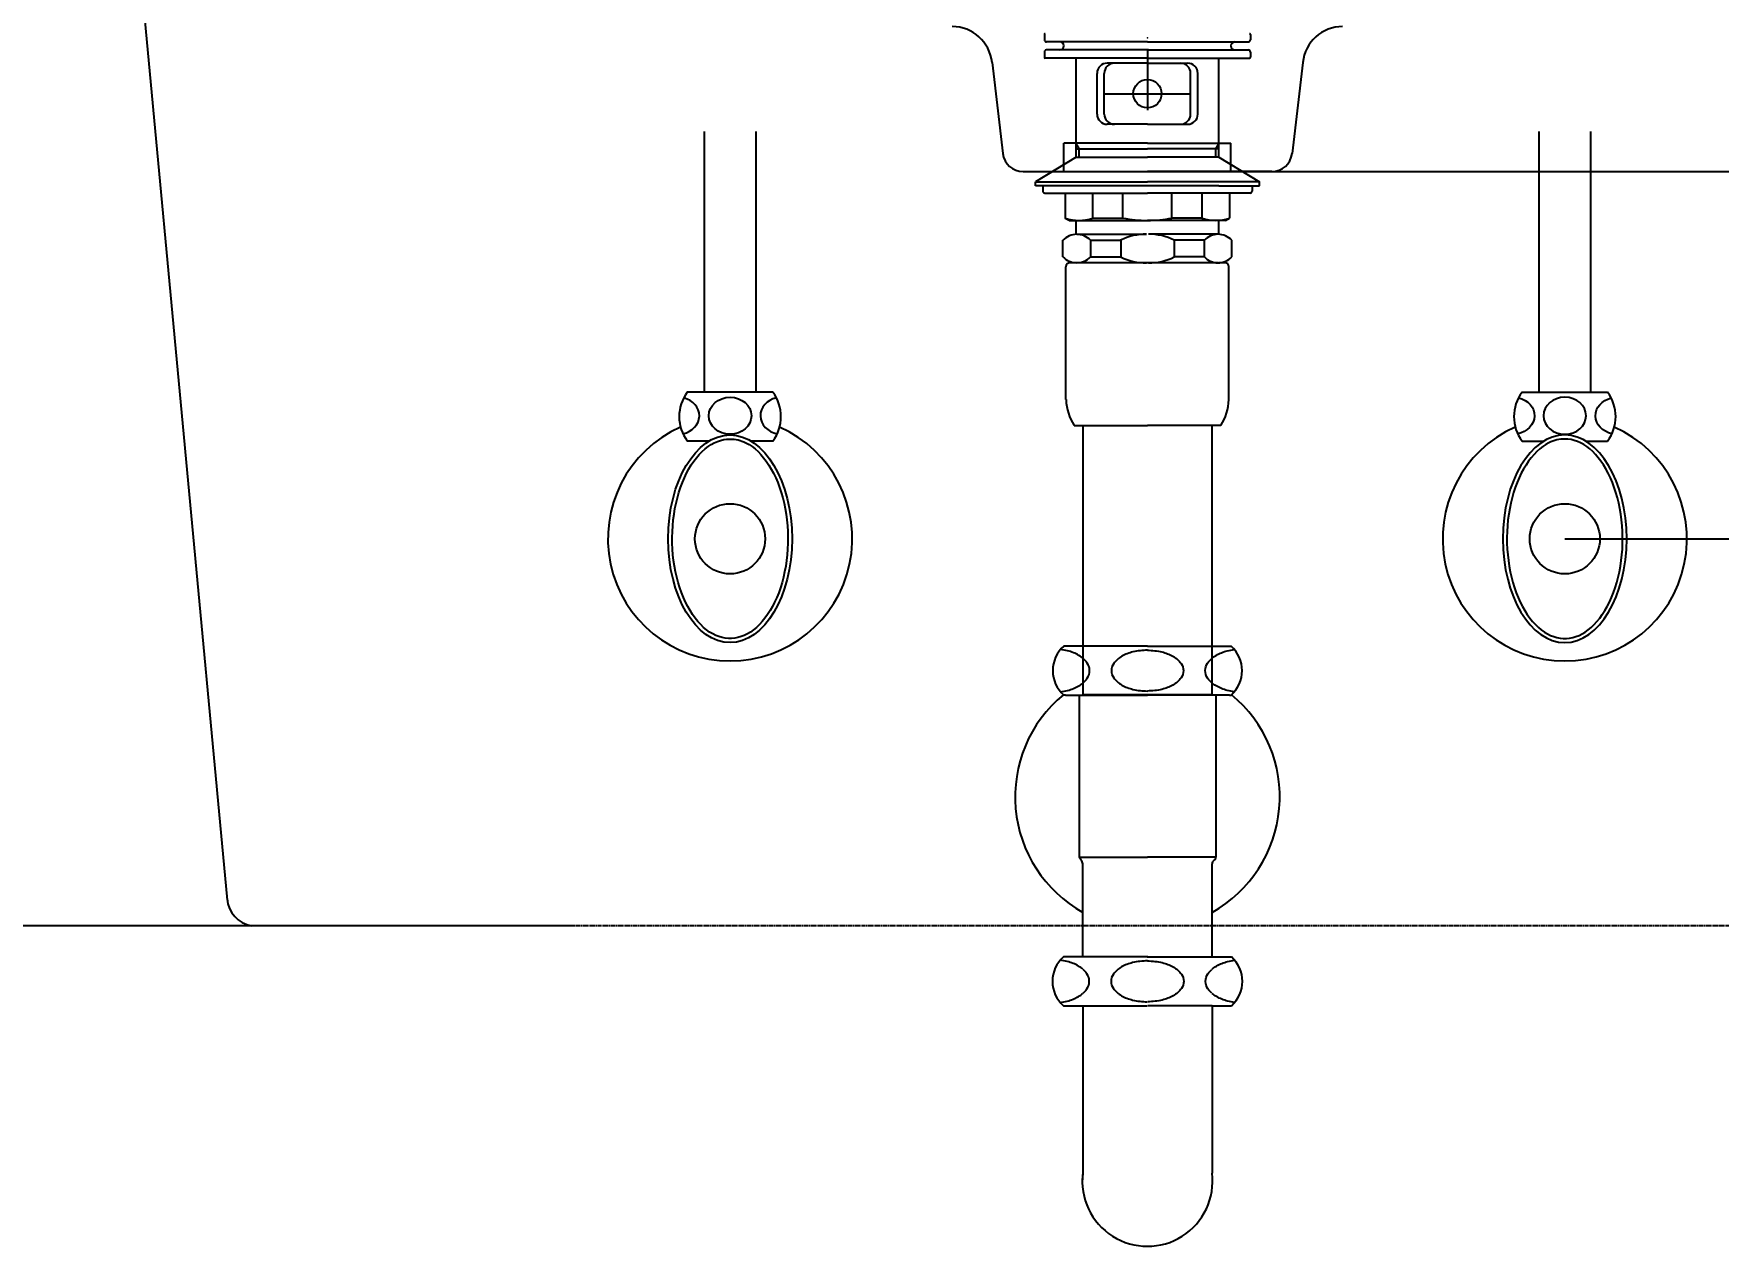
# Model space of a CAD drawing. Header units: millimetres. Extents: x 11684 to 14110, y -315 to 3115.
# Drawn here: x 12249.3 to 12663.1, y 882.1 to 1179.9 of the extents above; entities that cross this region are included whole.
import ezdxf
from ezdxf.lldxf.tags import DXFTag

# ---------------------------------------------------------------- set-up
doc = ezdxf.new("R2010")
doc.units = ezdxf.units.MM
doc.header["$LTSCALE"] = 0.2
doc.linetypes.add('DASHED', pattern=[0.75, 0.5, -0.25])
for name, color, linetype in [('2', 2, 'HIDDEN'), ('3', 3, 'Continuous'), ('4', 4, 'Continuous'), ('6', 6, 'Continuous'), ('7', 7, 'Continuous')]:
    doc.layers.add(name, color=color, linetype=linetype)
doc.styles.add('h', font='', dxfattribs={"height": 28})
doc.styles.get('h').set_extended_font_data('Haansoft Batang')
tags = doc.linetypes.add('HIDDEN', pattern=[9.525, 6.35, -3.175]).pattern_tags.tags
tags[6:7] = [DXFTag(74, 4), DXFTag(75, 0), DXFTag(340, '0'), DXFTag(46, 1.0), DXFTag(50, 0.0), DXFTag(44, 0.0), DXFTag(45, 0.0)]
tags[4:5] = [DXFTag(74, 4), DXFTag(75, 0), DXFTag(340, '0'), DXFTag(46, 1.0), DXFTag(50, 0.0), DXFTag(44, 0.0), DXFTag(45, 0.0)]
doc.dimstyles.new('AM_ISO$0', dxfattribs={"dimtxt": 28, "dimasz": 24, "dimexe": 10, "dimexo": 0, "dimgap": 10, "dimtad": 1, "dimdec": 0, "dimdsep": 46, "dimtxsty": 'h', "dimcen": -5, "dimclrd": 256, "dimclre": 256, "dimclrt": 256, "dimadec": 0, "dimazin": 2, "dimtp": 0.1, "dimtm": 0.1, "dimtfac": 0.71, "dimtdec": 0, "dimtmove": 0, "dimatfit": 3, "dimfxl": 0, "dimlwd": -1, "dimlwe": -1, "dimarcsym": 0})

# ---------------------------------------------------------------- blocks, each defined once
blk = doc.blocks.new('*D29')
at = {"linetype": 'ByBlock'}
for p, q in [((12522.87, 1335.6), (12899.96, 1335.6)), ((12889.96, 1311.6), (12889.96, 1170.09)), ((12522.87, 1146.09), (12899.96, 1146.09))]:
    blk.add_line(p, q, dxfattribs=at)
for points in [[(12885.96, 1311.6), (12893.96, 1311.6), (12889.96, 1335.6)], [(12885.96, 1170.09), (12893.96, 1170.09), (12889.96, 1146.09)]]:
    blk.add_solid(points)
at = {"layer": 'Defpoints', "color": 0}
for p in [(12522.87, 1335.6), (12522.87, 1146.09), (12889.96, 1146.09)]:
    blk.add_point(p, dxfattribs=at)
at = {"insert": (12865.96, 1240.85), "char_height": 28, "attachment_point": 5, "rotation": 90, "style": 'h'}
blk.add_mtext('190', dxfattribs=at)
blk = doc.blocks.new('*D23')
at = {"linetype": 'ByBlock'}
for p, q in [((12522.87, 1335.6), (13004.35, 1335.6)), ((12994.35, 1311.6), (12994.35, 1079.9)), ((12625.37, 1055.9), (13004.35, 1055.9))]:
    blk.add_line(p, q, dxfattribs=at)
for points in [[(12990.35, 1311.6), (12998.35, 1311.6), (12994.35, 1335.6)], [(12990.35, 1079.9), (12998.35, 1079.9), (12994.35, 1055.9)]]:
    blk.add_solid(points)
at = {"layer": 'Defpoints', "color": 0}
for p in [(12522.87, 1335.6), (12625.37, 1055.9, 0.4), (12994.35, 1055.9)]:
    blk.add_point(p, dxfattribs=at)
at = {"insert": (12970.35, 1195.75), "char_height": 28, "attachment_point": 5, "rotation": 90, "style": 'h'}
blk.add_mtext('280', dxfattribs=at)
blk = doc.blocks.new('*D26')
at = {"linetype": 'ByBlock'}
for p, q in [((12381.96, 1335.6), (12150.77, 1335.6)), ((12160.77, 1311.6), (12160.77, 984.87)), ((12381.96, 960.87), (12150.77, 960.87))]:
    blk.add_line(p, q, dxfattribs=at)
at = {"linetype": 'DASHED'}
for points in [[(12156.77, 1311.6), (12164.77, 1311.6), (12160.77, 1335.6)], [(12156.77, 984.87), (12164.77, 984.87), (12160.77, 960.87)]]:
    blk.add_solid(points, dxfattribs=at)
at = {"layer": 'Defpoints', "color": 0, "linetype": 'DASHED'}
for p in [(12381.96, 1335.6, 0.01), (12160.77, 960.87), (12381.96, 960.87, 0.01)]:
    blk.add_point(p, dxfattribs=at)
at = {"linetype": 'DASHED', "insert": (12136.77, 1148.23), "char_height": 28, "attachment_point": 5, "rotation": 90, "style": 'h'}
blk.add_mtext('375', dxfattribs=at)

msp = doc.modelspace()

# ---------------------------------------------------------------- linework, layer by layer
for p, q in [((12262.83, 1330.6, 0), (12296.88, 967.12, 0.34)), ((12522.87, 1176.19), (12522.87, 1161.19)), ((12512.26, 1165.21), (12533.48, 1165.21))]:
    msp.add_line(p, q)
at = {"color": 5}
msp.add_line((12522.87, 1176.19), (12522.87, 1161.19), dxfattribs=at)
at = {"color": 7, "linetype": 'DASHED'}
msp.add_line((12742.87, 960.87, 0.01), (12302.87, 960.87, 0.01), dxfattribs=at)
msp.add_lwpolyline([(12506.6, 976.97), (12506.07, 977.74)])
msp.add_circle((12522.87, 1165.21), 3.48)
at = {"extrusion": (1.12353e-18, -0.002181, 0.999998)}
msp.add_arc((12304.03, 967.97, -2.09), 7.2, 183.9043, 260.712, dxfattribs=at)
at = {"layer": '2', "color": 0}
for p, q in [((12484.73, 1172.89), (12487.35, 1150.51)), ((12561.01, 1172.89), (12558.39, 1150.51)), ((12522.87, 1153.09), (12502.37, 1153.09)), ((12502.37, 1146.09), (12502.37, 1153.09)), ((12522.87, 1153.09), (12543.37, 1153.09)), ((12543.37, 1146.09), (12543.37, 1153.09)), ((12492.32, 1146.09), (12502.37, 1146.09)), ((12502.37, 1146.09), (12522.87, 1146.09)), ((12543.37, 1146.09), (12522.87, 1146.09)), ((12553.42, 1146.09), (12543.37, 1146.09))]:
    msp.add_line(p, q, dxfattribs=at)
for centre, radius, start, end in [((12474.8, 1171.73), 10, 6.6755, 89.2256), ((12570.94, 1171.73), 10, 90.7744, 173.3245), ((12492.32, 1151.09), 5, 186.6755, 270), ((12553.42, 1151.09), 5, 270, 353.3245)]:
    msp.add_arc(centre, radius, start, end, dxfattribs=at)
at = {"layer": '3', "color": 0}
for p, q in [((12497.57, 1179.75), (12497.57, 1178.45)), ((12548.17, 1179.75), (12548.17, 1178.45)), ((12497.57, 1175.45), (12497.57, 1174.15)), ((12522.87, 1177.95), (12498.07, 1177.95)), ((12522.87, 1175.95), (12498.07, 1175.95)), ((12522.87, 1177.95), (12547.67, 1177.95)), ((12522.87, 1175.95), (12547.67, 1175.95)), ((12548.17, 1175.45), (12548.17, 1174.15)), ((12522.87, 1173.95), (12497.77, 1173.95)), ((12505.37, 1149.59), (12505.37, 1173.95)), ((12522.87, 1172.71), (12513, 1172.71)), ((12522.87, 1173.95), (12547.97, 1173.95)), ((12522.87, 1172.71), (12532.74, 1172.71)), ((12540.37, 1149.59), (12540.37, 1173.95)), ((12510.5, 1160.21), (12510.5, 1170.21)), ((12512.26, 1160.21), (12512.26, 1170.21)), ((12533.48, 1160.21), (12533.48, 1170.21)), ((12535.24, 1160.21), (12535.24, 1170.21)), ((12522.87, 1157.71), (12513, 1157.71)), ((12522.87, 1157.71), (12532.74, 1157.71)), ((12506.07, 1151.69), (12505.37, 1152.9)), ((12505.37, 1151.69), (12522.87, 1151.69)), ((12506.07, 1149.59), (12506.07, 1151.69)), ((12540.37, 1151.69), (12522.87, 1151.69)), ((12539.67, 1151.69), (12540.37, 1152.9)), ((12539.67, 1149.59), (12539.67, 1151.69)), ((12505.37, 1149.59), (12495.37, 1143.59)), ((12505.37, 1149.59), (12522.87, 1149.59)), ((12540.37, 1149.59), (12522.87, 1149.59)), ((12540.37, 1149.59), (12550.37, 1143.59)), ((12495.37, 1143.59), (12522.87, 1143.59)), ((12495.37, 1142.59), (12495.37, 1143.59)), ((12505.37, 1142.59), (12495.37, 1142.59)), ((12497.18, 1142.59), (12497.18, 1141.29)), ((12540.37, 1142.59), (12505.37, 1142.59)), ((12550.37, 1143.59), (12522.87, 1143.59)), ((12540.37, 1142.59), (12550.37, 1142.59)), ((12548.56, 1142.59), (12548.56, 1141.29)), ((12550.37, 1142.59), (12550.37, 1143.59)), ((12497.68, 1140.79), (12502.68, 1140.79)), ((12502.68, 1140.79), (12522.87, 1140.79)), ((12502.68, 1140.79), (12502.68, 1134.67)), ((12509.45, 1134.67), (12509.45, 1140.79)), ((12516.85, 1134.67), (12516.85, 1140.79)), ((12543.06, 1140.79), (12522.87, 1140.79)), ((12528.89, 1134.67), (12528.89, 1140.79)), ((12536.29, 1134.67), (12536.29, 1140.79)), ((12543.06, 1140.79), (12543.06, 1134.67)), ((12548.06, 1140.79), (12543.06, 1140.79)), ((12503.68, 1134.09), (12502.68, 1134.67)), ((12503.68, 1134.09), (12505.08, 1134.09)), ((12505.08, 1134.09), (12522.87, 1134.09)), ((12505.37, 1130.68), (12505.37, 1134.09)), ((12509.45, 1134.67), (12516.85, 1134.67)), ((12540.66, 1134.09), (12522.87, 1134.09)), ((12536.29, 1134.67), (12528.89, 1134.67)), ((12540.37, 1130.68), (12540.37, 1134.09)), ((12542.06, 1134.09), (12540.66, 1134.09)), ((12542.06, 1134.09), (12543.06, 1134.67)), ((12505.51, 1130.69), (12522.63, 1130.69)), ((12540.23, 1130.69), (12523.11, 1130.69)), ((12502.13, 1125.13), (12502.13, 1129.25)), ((12508.9, 1129.25), (12516.3, 1129.25)), ((12508.9, 1129.25), (12508.9, 1125.13)), ((12516.3, 1129.25), (12516.3, 1125.13)), ((12529.44, 1129.25), (12529.44, 1125.13)), ((12536.84, 1129.25), (12529.44, 1129.25)), ((12536.84, 1129.25), (12536.84, 1125.13)), ((12543.61, 1125.13), (12543.61, 1129.25)), ((12502.87, 1090.09), (12502.87, 1122.69)), ((12522.87, 1123.69), (12503.87, 1123.69)), ((12508.9, 1125.13), (12516.3, 1125.13)), ((12540.23, 1123.69), (12522.87, 1123.69)), ((12536.84, 1125.13), (12529.44, 1125.13)), ((12539.67, 1123.69), (12540.23, 1123.69)), ((12540.23, 1123.69), (12540.63, 1123.69)), ((12541.87, 1123.69), (12540.37, 1123.69)), ((12542.87, 1090.09), (12542.87, 1122.69)), ((12542.87, 1117.32), (12542.87, 1122.69)), ((12504.87, 1083.69), (12522.87, 1083.69)), ((12507, 1083.69), (12507, 1017.69)), ((12540.87, 1083.69), (12522.87, 1083.69)), ((12538.75, 1017.69), (12538.75, 1083.69)), ((12507, 1017.69), (12538.75, 1017.69))]:
    msp.add_line(p, q, dxfattribs=at)
for centre, radius, start, end in [((12497.77, 1179.75), 0.2, 90, 180), ((12547.97, 1179.75), 0.2, 0, 90), ((12498.07, 1178.45), 0.5, 180, 270), ((12498.07, 1175.45), 0.5, 90, 180), ((12501.37, 1176.95), 1, 270, 90), ((12544.37, 1176.95), 1, 90, 270), ((12547.67, 1178.45), 0.5, 270, 0), ((12547.67, 1175.45), 0.5, 0, 90), ((12497.77, 1174.15), 0.2, 180, 270), ((12513, 1170.21), 2.5, 90, 180), ((12514.76, 1170.21), 2.5, 90, 180), ((12530.98, 1170.21), 2.5, 0, 90), ((12532.74, 1170.21), 2.5, 0, 90), ((12547.97, 1174.15), 0.2, 270, 0), ((12513, 1160.21), 2.5, 180, 270), ((12514.76, 1160.21), 2.5, 180, 270), ((12530.98, 1160.21), 2.5, 270, 0), ((12532.74, 1160.21), 2.5, 270, 0), ((12497.68, 1141.29), 0.5, 180, 270), ((12548.06, 1141.29), 0.5, 270, 0), ((12506.07, 1144.27), 10.18, 250.5679, 289.4321), ((12522.68, 1163.55), 29.46, 258.5956, 270.3737), ((12523.06, 1163.55), 29.46, 269.6263, 281.4044), ((12539.67, 1144.27), 10.18, 250.5679, 289.4321), ((12505.51, 1125.98), 4.7, 43.9409, 136.0591), ((12522.4, 1117.08), 13.61, 89.0643, 116.6472), ((12523.34, 1117.08), 13.61, 63.3528, 90.9357), ((12540.23, 1125.98), 4.7, 43.9409, 136.0591), ((12505.51, 1128.4), 4.7, 223.9409, 316.0591), ((12503.87, 1122.69), 1, 90, 180), ((12522.4, 1137.29), 13.61, 243.3528, 270.9357), ((12523.34, 1137.29), 13.61, 269.0643, 296.6472), ((12540.23, 1128.4), 4.7, 223.9409, 316.0591), ((12541.87, 1122.69), 1, 0, 90), ((12515.86, 1090.64), 13, 182.42, 212.3), ((12529.88, 1090.64), 13, 327.7, 357.58)]:
    msp.add_arc(centre, radius, start, end, dxfattribs=at)
at = {"layer": '4', "color": 0}
for p, q in [((12506.62, 1029.52), (12502.33, 1029.52)), ((12522.87, 1029.52), (12506.62, 1029.52)), ((12522.87, 1029.52), (12539.12, 1029.52)), ((12539.12, 1029.52), (12543.41, 1029.52)), ((12502.72, 1017.52), (12502.33, 1017.52)), ((12502.72, 1017.52), (12522.87, 1017.52)), ((12506.07, 1017.52), (12506.07, 977.74)), ((12543.02, 1017.52), (12522.87, 1017.52)), ((12539.67, 1017.52), (12539.67, 977.74)), ((12543.02, 1017.52), (12543.41, 1017.52)), ((12506.07, 977.74), (12522.87, 977.74)), ((12539.67, 977.74), (12522.87, 977.74)), ((12507, 953.22), (12507, 976.1)), ((12538.75, 953.22), (12538.75, 976.1)), ((12507, 953.22), (12502.25, 953.22)), ((12522.79, 953.22), (12507, 953.22)), ((12522.79, 953.22), (12522.87, 953.22)), ((12522.95, 953.22), (12522.87, 953.22)), ((12522.95, 953.22), (12538.75, 953.22)), ((12538.75, 953.22), (12543.49, 953.22)), ((12502.25, 941.22), (12507, 941.22)), ((12507, 941.22), (12522.79, 941.22)), ((12507, 941.22), (12507, 900.14)), ((12538.75, 941.22), (12522.95, 941.22)), ((12538.75, 941.22), (12538.75, 900.14)), ((12538.75, 941.22), (12543.49, 941.22))]:
    msp.add_line(p, q, dxfattribs=at)
for points in [[(12508.68, 1023.52, 0.155217), (12508.08, 1025.38, 0.106747), (12506.02, 1027.27, 0.073043), (12503.25, 1028.39, 0.028511), (12501.52, 1028.7, 0.059523)], [(12522.87, 1028.52, 0.057537), (12519.31, 1028.11, 0.071219), (12516.61, 1027.06, 0.106373), (12514.59, 1025.26, 0.159483)], [(12522.87, 1028.52, -0.057537), (12526.43, 1028.11, -0.071219), (12529.13, 1027.06, -0.106373), (12531.15, 1025.26, -0.159483)], [(12537.06, 1023.52, -0.155217), (12537.66, 1025.38, -0.106747), (12539.72, 1027.27, -0.073043), (12542.49, 1028.39, -0.028511), (12544.22, 1028.7, -0.059523)], [(12501.52, 1018.34, 0.028511), (12503.25, 1018.66, 0.073043), (12506.02, 1019.78, 0.106747), (12508.08, 1021.67, 0.155217), (12508.68, 1023.52, 0.155217)], [(12514.59, 1025.26, 0.32729), (12514.59, 1021.78, 0.106373), (12516.61, 1019.99, 0.071219), (12519.31, 1018.93, 0.057537), (12522.87, 1018.52, 0.057537)], [(12531.15, 1025.26, -0.32729), (12531.15, 1021.78, -0.106373), (12529.13, 1019.99, -0.071219), (12526.43, 1018.93, -0.057537), (12522.87, 1018.52, -0.057537)], [(12544.22, 1018.34, -0.028511), (12542.49, 1018.66, -0.073043), (12539.72, 1019.78, -0.106747), (12537.66, 1021.67, -0.155217), (12537.06, 1023.52, -0.155217)], [(12507, 950.21, 0.049056), (12505.95, 950.97, 0.073043), (12503.18, 952.09, 0.028511), (12501.45, 952.4)], [(12522.87, 952.22, 0.05879), (12519.23, 951.81, 0.071219), (12516.53, 950.76, 0.106373), (12514.51, 948.96, 0.159483)], [(12522.87, 952.22, -0.05879), (12526.51, 951.81, -0.071219), (12529.21, 950.76, -0.106373), (12531.23, 948.96, -0.159483)], [(12538.75, 950.21, -0.049056), (12539.8, 950.97, -0.073043), (12542.56, 952.09, -0.028511), (12544.29, 952.4)], [(12508.6, 947.22, 0.155217), (12508.01, 949.08, 0.054411), (12507.05, 950.16, 0.054411)], [(12514.51, 948.96, 0.32729), (12514.51, 945.48, 0.106373), (12516.53, 943.69, 0.071219), (12519.23, 942.63, 0.057537), (12522.79, 942.22, 0.057537)], [(12531.23, 948.96, -0.32729), (12531.23, 945.48, -0.106373), (12529.21, 943.69, -0.071219), (12526.51, 942.63, -0.057537), (12522.95, 942.22, -0.057537)], [(12537.14, 947.22, -0.155217), (12537.73, 949.08, -0.05495), (12538.7, 950.16, -0.05495)], [(12501.45, 942.04, 0.028511), (12503.18, 942.36, 0.073043), (12505.95, 943.48, 0.049056), (12507, 944.24, 0.049056)], [(12507.06, 944.29, 0.054321), (12508.01, 945.37, 0.155217), (12508.6, 947.22)], [(12538.69, 944.29, -0.054539), (12537.73, 945.37, -0.155217), (12537.14, 947.22)], [(12544.29, 942.04, -0.028511), (12542.56, 942.36, -0.073043), (12539.8, 943.48, -0.049056), (12538.75, 944.24, -0.049056)]]:
    msp.add_lwpolyline(points, format="xyb", dxfattribs=at)
for centre, radius, start, end in [((12507.62, 1023.52), 8, 131.4096, 228.5904), ((12538.12, 1023.52), 8, 311.4096, 48.5904), ((12522.87, 992.52), 32.5, 129.4471, 240.7605), ((12522.87, 992.52), 32.5, 299.2395, 50.5529), ((12505.49, 975.95), 1.51, 5.7723, 42.817), ((12539.67, 976.1), 0.925, 121.2974, 180), ((12538.67, 977.74), 1, 301.2974, 0), ((12507.54, 947.22), 8, 131.4096, 228.5904), ((12538.2, 947.22), 8, 311.4096, 48.5904), ((12522.87, 898.15), 16, 172.8334, 7.1666), ((12522.87, 898.15), 16, 172.8334, 180)]:
    msp.add_arc(centre, radius, start, end, dxfattribs=at)
at = {"layer": '6', "color": 0}
for p, q in [((12414.02, 1155.9, 0.4), (12414.02, 1091.9, 0.4)), ((12426.72, 1155.9, 0.4), (12426.72, 1091.9, 0.4)), ((12619.02, 1155.9, 0.4), (12619.02, 1091.9, 0.4)), ((12631.72, 1155.9, 0.4), (12631.72, 1091.9, 0.4)), ((12426.72, 1091.9, 0.4), (12409.87, 1091.9, 0.4)), ((12430.87, 1091.9, 0.4), (12426.72, 1091.9, 0.4)), ((12614.87, 1091.9, 0.4), (12619.02, 1091.9, 0.4)), ((12619.02, 1091.9, 0.4), (12635.87, 1091.9, 0.4)), ((12415.23, 1079.9, 0.4), (12409.87, 1079.9, 0.4)), ((12430.87, 1079.9, 0.4), (12425.51, 1079.9, 0.4)), ((12614.87, 1079.9, 0.4), (12620.23, 1079.9, 0.4)), ((12630.51, 1079.9, 0.4), (12635.87, 1079.9, 0.4))]:
    msp.add_line(p, q, dxfattribs=at)
for centre in [(12420.37, 1055.9, 0.4), (12625.37, 1055.9, 0.4)]:
    msp.add_circle(centre, 8.62, dxfattribs=at)
for centre, radius, start, end in [((12417.87, 1085.9, 0.4), 10, 143.1301, 216.8699), ((12422.87, 1085.9, 0.4), 10, 323.1301, 36.8699), ((12622.87, 1085.9, 0.4), 10, 143.1301, 216.8699), ((12627.87, 1085.9, 0.4), 10, 323.1301, 36.8699), ((12420.37, 1055.9, 0.4), 30, 113.9173, 66.0827), ((12625.37, 1055.9, 0.4), 30, 113.9173, 66.0827)]:
    msp.add_arc(centre, radius, start, end, dxfattribs=at)
for centre, major_axis, start_param, end_param in [((12407.6, 1086.13, 0.4), (-5.23, 0), 1.800504, 4.443058), ((12433.05, 1086.13, 0.4), (5.23, 0), 1.824119, 4.49897)]:
    msp.add_ellipse(centre, major_axis=major_axis, ratio=0.866391, start_param=start_param, end_param=end_param, dxfattribs=at)
for centre, major_axis, ratio in [((12420.37, 1086.13, 0.4), (5.23, 0), 0.866391), ((12420.37, 1055.9, 0.4), (0, 25.5), 0.596529)]:
    msp.add_ellipse(centre, major_axis=major_axis, ratio=ratio, dxfattribs=at)
at = {"layer": '6', "color": 0, "extrusion": (0, 0, -1)}
for centre, major_axis, start_param, end_param in [((12612.69, 1086.13, 0.4), (-5.23, 0), 1.824119, 4.49897), ((12638.14, 1086.13, 0.4), (5.23, 0), 1.800504, 4.443058)]:
    msp.add_ellipse(centre, major_axis=major_axis, ratio=0.866391, start_param=start_param, end_param=end_param, dxfattribs=at)
for centre, major_axis, ratio in [((12625.37, 1086.13, 0.4), (-5.23, 0), 0.866391), ((12625.37, 1055.9, 0.4), (0, 25.5), 0.596529)]:
    msp.add_ellipse(centre, major_axis=major_axis, ratio=ratio, dxfattribs=at)
at = {"layer": '6', "color": 0}
for points in [[(12420.37, 1080.4, 0.4), (12418.29, 1080.4, 0.4), (12416.19, 1079.59, 0.4), (12412.29, 1076.35, 0.4), (12410.52, 1073.91, 0.4), (12407.8, 1067.88, 0.4), (12406.84, 1064.3, 0.4), (12405.99, 1056.78, 0.4), (12406.09, 1052.85, 0.4), (12407.33, 1045.5, 0.4), (12408.46, 1042.08, 0.4), (12411.47, 1036.49, 0.4), (12413.35, 1034.33, 0.4), (12417.35, 1031.69, 0.4), (12419.46, 1031.19, 0.4), (12423.61, 1031.79, 0.4), (12425.7, 1032.91, 0.4), (12429.45, 1036.74, 0.4), (12431.1, 1039.45, 0.4), (12433.51, 1045.87, 0.4), (12434.27, 1049.58, 0.4), (12434.74, 1057.19, 0.4), (12434.43, 1061.09, 0.4), (12432.83, 1068.23, 0.4), (12431.53, 1071.47, 0.4), (12428.26, 1076.58, 0.4), (12426.3, 1078.44, 0.4), (12422.98, 1080.09, 0.4), (12421.67, 1080.4, 0.4), (12420.37, 1080.4, 0.4)], [(12625.37, 1080.4, 0.4), (12627.45, 1080.4, 0.4), (12629.55, 1079.59, 0.4), (12633.45, 1076.35, 0.4), (12635.22, 1073.91, 0.4), (12637.94, 1067.88, 0.4), (12638.9, 1064.3, 0.4), (12639.75, 1056.78, 0.4), (12639.65, 1052.85, 0.4), (12638.41, 1045.5, 0.4), (12637.28, 1042.08, 0.4), (12634.27, 1036.49, 0.4), (12632.39, 1034.33, 0.4), (12628.39, 1031.69, 0.4), (12626.28, 1031.19, 0.4), (12622.13, 1031.79, 0.4), (12620.04, 1032.91, 0.4), (12616.29, 1036.74, 0.4), (12614.64, 1039.45, 0.4), (12612.23, 1045.87, 0.4), (12611.47, 1049.58, 0.4), (12611, 1057.19, 0.4), (12611.31, 1061.09, 0.4), (12612.91, 1068.23, 0.4), (12614.21, 1071.47, 0.4), (12617.48, 1076.58, 0.4), (12619.44, 1078.44, 0.4), (12622.76, 1080.09, 0.4), (12624.07, 1080.4, 0.4), (12625.37, 1080.4, 0.4)]]:
    msp.add_open_spline(points, degree=3, knots=[0, 0, 0, 0, 0.46111, 0.46111, 0.922219, 0.922219, 1.383329, 1.383329, 1.844439, 1.844439, 2.305549, 2.305549, 2.766658, 2.766658, 3.227768, 3.227768, 3.688878, 3.688878, 4.149988, 4.149988, 4.611097, 4.611097, 5.072207, 5.072207, 5.533317, 5.533317, 5.994427, 5.994427, 6.283185, 6.283185, 6.283185, 6.283185], dxfattribs=at)
at = {"layer": '7', "color": 0, "extrusion": (0, 1, 0)}
for p, q in [((12522.87, 1178.93, -14.18), (12522.87, 1178.93, 445.82)), ((12522.87, 1178.93, 445.82), (12522.87, 1178.93, -14.18)), ((12522.87, 1178.93, -14.18), (12522.87, 1178.93, 445.82)), ((12522.87, 1178.93, 445.82), (12522.87, 1178.93, -14.18)), ((12522.87, 1178.93, 20), (12522.87, 1178.93, 0)), ((12522.87, 1178.93, 20), (12522.87, 1178.93, 0)), ((12522.87, 1178.93, 20), (12522.87, 1178.93, 0)), ((12522.87, 1178.93, 20), (12522.87, 1178.93, 0)), ((12522.87, 1178.93, -14.18), (12522.87, 1178.93, -14.18)), ((12522.87, 1178.93, -14.18), (12522.87, 1178.93, -14.18)), ((12522.87, 1178.93, -14.18), (12522.87, 1178.93, -14.18)), ((12522.87, 1178.93, -14.18), (12522.87, 1178.93, -14.18)), ((12522.87, 1178.93, 0), (12522.87, 1178.93, -14.18)), ((12522.87, 1178.93, 0), (12522.87, 1178.93, -14.18)), ((12522.87, 1178.93, 0), (12522.87, 1178.93, -14.18)), ((12522.87, 1178.93, 0), (12522.87, 1178.93, -14.18)), ((12522.87, 1178.93, 445.82), (12522.87, 1178.93, 445.82)), ((12522.87, 1178.93, 445.82), (12522.87, 1178.93, 445.82)), ((12522.87, 1178.93, 445.82), (12522.87, 1178.93, 445.82)), ((12522.87, 1178.93, 445.82), (12522.87, 1178.93, 445.82)), ((12522.87, 1178.93, 410.51), (12522.87, 1178.93, 445.82)), ((12522.87, 1178.93, 410.51), (12522.87, 1178.93, 445.82))]:
    msp.add_line(p, q, dxfattribs=at)
at = {"layer": '7', "color": 0}
for points, knots in [([(12522.87, 1178.93, 381.33), (12522.87, 1178.93, 320.01), (12522.87, 1178.93, 258.69), (12522.87, 1178.93, 138.24), (12522.87, 1178.93, 79.12), (12522.87, 1178.93, 20)], [0, 0, 0, 0, 0.509144, 0.509144, 1, 1, 1, 1]), ([(12522.87, 1178.93, 381.33), (12522.87, 1178.93, 320.01), (12522.87, 1178.93, 258.69), (12522.87, 1178.93, 138.24), (12522.87, 1178.93, 79.12), (12522.87, 1178.93, 20)], [0, 0, 0, 0, 0.509144, 0.509144, 1, 1, 1, 1]), ([(12522.87, 1178.93, 381.33), (12522.87, 1178.93, 320.01), (12522.87, 1178.93, 258.69), (12522.87, 1178.93, 138.24), (12522.87, 1178.93, 79.12), (12522.87, 1178.93, 20)], [0, 0, 0, 0, 0.509144, 0.509144, 1, 1, 1, 1]), ([(12522.87, 1178.93, 381.33), (12522.87, 1178.93, 320.01), (12522.87, 1178.93, 258.69), (12522.87, 1178.93, 138.24), (12522.87, 1178.93, 79.12), (12522.87, 1178.93, 20)], [0, 0, 0, 0, 0.509144, 0.509144, 1, 1, 1, 1]), ([(12522.87, 1178.93, 410.51), (12522.87, 1178.93, 410.51), (12522.87, 1178.93, 410.6), (12522.87, 1178.93, 410.98), (12522.87, 1178.93, 411.25), (12522.87, 1178.93, 411.56)], [0, 0, 0, 0, 0.535587, 0.535587, 1, 1, 1, 1]), ([(12522.87, 1178.93, 410.51), (12522.87, 1178.93, 410.51), (12522.87, 1178.93, 410.6), (12522.87, 1178.93, 410.98), (12522.87, 1178.93, 411.25), (12522.87, 1178.93, 411.56)], [0, 0, 0, 0, 0.535587, 0.535587, 1, 1, 1, 1]), ([(12522.87, 1178.93, 410.51), (12522.87, 1178.93, 410.51), (12522.87, 1178.93, 410.6), (12522.87, 1178.93, 410.98), (12522.87, 1178.93, 411.25), (12522.87, 1178.93, 411.56)], [0, 0, 0, 0, 0.535587, 0.535587, 1, 1, 1, 1]), ([(12522.87, 1178.93, 410.51), (12522.87, 1178.93, 410.51), (12522.87, 1178.93, 410.6), (12522.87, 1178.93, 410.98), (12522.87, 1178.93, 411.25), (12522.87, 1178.93, 411.56)], [0, 0, 0, 0, 0.535587, 0.535587, 1, 1, 1, 1]), ([(12522.87, 1178.93, 381.33), (12522.87, 1178.93, 385.34), (12522.87, 1178.93, 389.33), (12522.87, 1178.93, 396.64), (12522.87, 1178.93, 400.03), (12522.87, 1178.93, 405.62), (12522.87, 1178.93, 407.86), (12522.87, 1178.93, 410.85), (12522.87, 1178.93, 411.61), (12522.87, 1178.93, 411.56)], [0, 0, 0, 0, 0.25, 0.25, 0.5, 0.5, 0.75, 0.75, 1, 1, 1, 1]), ([(12522.87, 1178.93, 381.33), (12522.87, 1178.93, 385.34), (12522.87, 1178.93, 389.33), (12522.87, 1178.93, 396.64), (12522.87, 1178.93, 400.03), (12522.87, 1178.93, 405.62), (12522.87, 1178.93, 407.86), (12522.87, 1178.93, 410.85), (12522.87, 1178.93, 411.61), (12522.87, 1178.93, 411.56)], [0, 0, 0, 0, 0.25, 0.25, 0.5, 0.5, 0.75, 0.75, 1, 1, 1, 1]), ([(12522.87, 1178.93, 381.33), (12522.87, 1178.93, 385.34), (12522.87, 1178.93, 389.33), (12522.87, 1178.93, 396.64), (12522.87, 1178.93, 400.03), (12522.87, 1178.93, 405.62), (12522.87, 1178.93, 407.86), (12522.87, 1178.93, 410.85), (12522.87, 1178.93, 411.61), (12522.87, 1178.93, 411.56)], [0, 0, 0, 0, 0.25, 0.25, 0.5, 0.5, 0.75, 0.75, 1, 1, 1, 1]), ([(12522.87, 1178.93, 381.33), (12522.87, 1178.93, 385.34), (12522.87, 1178.93, 389.33), (12522.87, 1178.93, 396.64), (12522.87, 1178.93, 400.03), (12522.87, 1178.93, 405.62), (12522.87, 1178.93, 407.86), (12522.87, 1178.93, 410.85), (12522.87, 1178.93, 411.61), (12522.87, 1178.93, 411.56)], [0, 0, 0, 0, 0.25, 0.25, 0.5, 0.5, 0.75, 0.75, 1, 1, 1, 1])]:
    msp.add_open_spline(points, degree=3, knots=knots, dxfattribs=at)
for points, degree in [([(12522.87, 1178.93, 0), (12522.87, 1178.93)], 1), ([(12522.87, 1178.93, 0), (12522.87, 1178.93)], 1), ([(12522.87, 1178.93, 0), (12522.87, 1178.93)], 1), ([(12522.87, 1178.93, 0), (12522.87, 1178.93)], 1), ([(12522.87, 1178.93, -14.18), (12522.87, 1178.93, -9.46), (12522.87, 1178.93, -4.73), (12522.87, 1178.93, 0)], 3), ([(12522.87, 1178.93, -14.18), (12522.87, 1178.93, -9.46), (12522.87, 1178.93, -4.73), (12522.87, 1178.93, 0)], 3), ([(12522.87, 1178.93, -14.18), (12522.87, 1178.93, -9.46), (12522.87, 1178.93, -4.73), (12522.87, 1178.93, 0)], 3), ([(12522.87, 1178.93, -14.18), (12522.87, 1178.93, -9.46), (12522.87, 1178.93, -4.73), (12522.87, 1178.93, 0)], 3)]:
    msp.add_open_spline(points, degree=degree, dxfattribs=at)

# ---------------------------------------------------------------- dimensions: what is measured, and where the dimension line sits
at = {"color": 7, "linetype": 'DASHED'}
dim = msp.add_linear_dim(base=(12160.77, 960.87), p1=(12381.96, 1335.6, 0.01), p2=(12381.96, 960.87, 0.01), angle=90, dimstyle='AM_ISO$0', dxfattribs=at)
dim.commit()
dim.dimension.update_dxf_attribs({"geometry": '*D26', "text_midpoint": (12136.77, 1148.23)})
for base, p2, picture, middle in [((12889.96, 1146.09), (12522.87, 1146.09), '*D29', (12865.96, 1240.85)), ((12994.35, 1055.9), (12625.37, 1055.9, 0.4), '*D23', (12970.35, 1195.75))]:
    dim = msp.add_linear_dim(base=base, p1=(12522.87, 1335.6), p2=p2, angle=90, dimstyle='AM_ISO$0')
    dim.commit()
    dim.dimension.update_dxf_attribs({"geometry": picture, "text_midpoint": middle})

doc.saveas('drawing.dxf')
